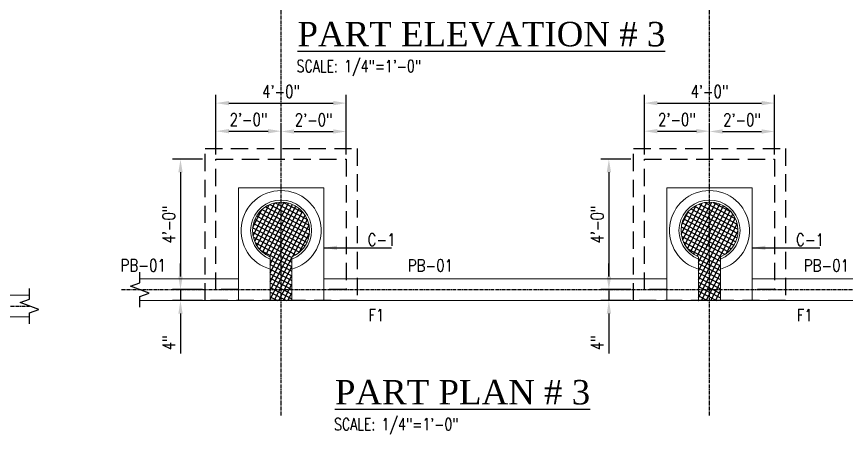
# Model space of a CAD drawing. Header units: inches. Extents: x 295786 to 300745, y 68261 to 70432.
# Drawn here: x 299175.5 to 299481.2, y 68691.6 to 68845.5 of the extents above; entities that cross this region are included whole.
import ezdxf

# ---------------------------------------------------------------- set-up
doc = ezdxf.new("R2010")
doc.units = ezdxf.units.IN
doc.header["$MEASUREMENT"] = 0
doc.linetypes.add('CENTER', pattern=[2, 1.25, -0.25, 0.25, -0.25])
doc.linetypes.add('HIDDEN', pattern=[9.525, 6.35, -3.175])
for name, color, linetype in [('A-TYP-BEAM', 3, 'Continuous'), ('A-TYP-BEAM TEXT', 2, 'Continuous'), ('A-TYP-DIM', 1, 'Continuous'), ('A-TYP-H-TEXT', 2, 'Continuous'), ('arch-elevation-1', 2, 'Continuous'), ('arch-elevation-2', 52, 'Continuous'), ('FOOTING', 4, 'Continuous'), ('GRID', 8, 'Continuous'), ('LAYER5', 5, 'Continuous')]:
    doc.layers.add(name, color=color, linetype=linetype)
doc.styles.add('HADINGS', font='times.ttf')
doc.styles.add('rizwan', font='romans.shx', dxfattribs={"width": 0.75})
doc.styles.add('STYLE4', font='romans.shx')
doc.dimstyles.new('STYLE-64', dxfattribs={"dimscale": 64, "dimtxt": 0.09375, "dimasz": 0.09375, "dimexe": 0.0625, "dimexo": 0.0625, "dimgap": 0.03125, "dimtad": 1, "dimzin": 3, "dimdsep": 46, "dimlunit": 4, "dimtxsty": 'rizwan', "dimcen": 0.125, "dimdle": 4, "dimclrd": 1, "dimclre": 1, "dimclrt": 2, "dimadec": 0, "dimazin": 0, "dimtfac": 0.5, "dimtix": 1, "dimtmove": 2, "dimatfit": 3, "dimfxl": 0, "dimfrac": 1, "dimtolj": 1, "dimtzin": 3, "dimarcsym": 0})

# ---------------------------------------------------------------- blocks, each defined once
blk = doc.blocks.new('cc')
at = {"layer": 'arch-elevation-1'}
h = blk.add_hatch(dxfattribs=at)
h.set_pattern_fill('ANSI37', color=1, scale=12, angle=107.363, style=0)
h.set_pattern_definition([(152.363, (17.654, 4.2692), (-0.695803, -1.328856), []), (242.363, (17.654, 4.2692), (1.328856, -0.695803), [])])
edge = h.paths.add_edge_path()
edge.add_arc((0, 25.75), 10.5, 292.3927, 607.6073)
edge.add_line((-4, 16.04), (-4, 0))
edge.add_line((-4, 0), (4, 0))
edge.add_line((4, 0), (4, 16.04))
at = {"layer": 'arch-elevation-1', "lineweight": 0}
for points in [[(-15.75, 0), (-15.75, 41.5), (15.75, 41.5), (15.75, 0)], [(-4, 0), (-15.75, 0)], [(15.75, 0), (4, 0)]]:
    blk.add_lwpolyline(points, dxfattribs=at)
for radius, start, end in [(14.75, 285.7349, 254.2651), (11.25, 290.8275, 249.1725)]:
    blk.add_arc((0, 25.75), radius, start, end, dxfattribs=at)
at = {"layer": 'LAYER5', "lineweight": 0}
blk.add_lwpolyline([(4, 16.04), (4, 0), (-4, 0), (-4, 16.04)], dxfattribs=at)
blk.add_arc((0, 25.75), 10.5, 292.3927, 247.6073, dxfattribs=at)
blk = doc.blocks.new('*D111')
at = {"layer": 'A-TYP-DIM', "color": 1, "lineweight": -2, "ltscale": 1.5, "transparency": 16777216}
for p, q in [((299248.93, 68794.68), (299248.93, 68806.29)), ((299272.93, 68792.93), (299272.93, 68806.29)), ((299253.73, 68803.29), (299268.13, 68803.29))]:
    blk.add_line(p, q, dxfattribs=at)
at = {"layer": 'A-TYP-DIM', "color": 1, "ltscale": 1.5, "transparency": 16777216}
for points in [[(299253.73, 68804.09), (299253.73, 68802.49), (299248.93, 68803.29)], [(299268.13, 68804.09), (299268.13, 68802.49), (299272.93, 68803.29)]]:
    blk.add_solid(points, dxfattribs=at)
at = {"layer": 'Defpoints', "color": 0, "ltscale": 1.5, "transparency": 16777216}
for p in [(299272.93, 68803.29), (299248.93, 68791.68), (299272.93, 68789.93)]:
    blk.add_point(p, dxfattribs=at)
at = {"layer": 'A-TYP-DIM', "color": 2, "ltscale": 1.5, "transparency": 16777216, "insert": (299260.93, 68807.58), "char_height": 4.688, "attachment_point": 5, "style": 'rizwan'}
blk.add_mtext('\\A1;2\'-0"', dxfattribs=at)
blk = doc.blocks.new('*D112')
at = {"layer": 'A-TYP-DIM', "color": 1, "lineweight": -2, "ltscale": 1.5, "transparency": 16777216}
for p, q in [((299272.93, 68792.93), (299272.93, 68806.18)), ((299296.93, 68794.68), (299296.93, 68806.18)), ((299277.73, 68803.18), (299292.13, 68803.18))]:
    blk.add_line(p, q, dxfattribs=at)
at = {"layer": 'A-TYP-DIM', "color": 1, "ltscale": 1.5, "transparency": 16777216}
for points in [[(299277.73, 68803.98), (299277.73, 68802.38), (299272.93, 68803.18)], [(299292.13, 68803.98), (299292.13, 68802.38), (299296.93, 68803.18)]]:
    blk.add_solid(points, dxfattribs=at)
at = {"layer": 'Defpoints', "color": 0, "ltscale": 1.5, "transparency": 16777216}
for p in [(299296.93, 68803.18), (299272.93, 68789.93), (299296.93, 68791.68)]:
    blk.add_point(p, dxfattribs=at)
at = {"layer": 'A-TYP-DIM', "color": 2, "ltscale": 1.5, "transparency": 16777216, "insert": (299284.93, 68807.47), "char_height": 4.688, "attachment_point": 5, "style": 'rizwan'}
blk.add_mtext('\\A1;2\'-0"', dxfattribs=at)
blk = doc.blocks.new('*D113')
at = {"layer": 'A-TYP-DIM', "color": 1, "lineweight": -2, "ltscale": 1.5, "transparency": 16777216}
for p, q in [((299248.93, 68794.68), (299248.93, 68816.63)), ((299296.93, 68794.68), (299296.93, 68816.63)), ((299253.73, 68813.63), (299292.13, 68813.63))]:
    blk.add_line(p, q, dxfattribs=at)
at = {"layer": 'A-TYP-DIM', "color": 1, "ltscale": 1.5, "transparency": 16777216}
for points in [[(299253.73, 68814.43), (299253.73, 68812.83), (299248.93, 68813.63)], [(299292.13, 68814.43), (299292.13, 68812.83), (299296.93, 68813.63)]]:
    blk.add_solid(points, dxfattribs=at)
at = {"layer": 'Defpoints', "color": 0, "ltscale": 1.5, "transparency": 16777216}
for p in [(299296.93, 68813.63), (299248.93, 68791.68), (299296.93, 68791.68)]:
    blk.add_point(p, dxfattribs=at)
at = {"layer": 'A-TYP-DIM', "color": 2, "ltscale": 1.5, "transparency": 16777216, "insert": (299272.93, 68817.92), "char_height": 4.688, "attachment_point": 5, "style": 'rizwan'}
blk.add_mtext('\\A1;4\'-0"', dxfattribs=at)
blk = doc.blocks.new('*D114')
at = {"layer": 'A-TYP-DIM', "color": 1, "lineweight": -2, "ltscale": 1.5, "transparency": 16777216}
for p, q in [((299243.93, 68792.94), (299232.86, 68792.94)), ((299235.86, 68788.14), (299235.86, 68749.74)), ((299243.92, 68744.94), (299232.86, 68744.94))]:
    blk.add_line(p, q, dxfattribs=at)
at = {"layer": 'A-TYP-DIM', "color": 1, "ltscale": 1.5, "transparency": 16777216}
for points in [[(299235.06, 68788.14), (299236.66, 68788.14), (299235.86, 68792.94)], [(299235.06, 68749.74), (299236.66, 68749.74), (299235.86, 68744.94)]]:
    blk.add_solid(points, dxfattribs=at)
at = {"layer": 'Defpoints', "color": 0, "ltscale": 1.5, "transparency": 16777216}
for p in [(299246.93, 68792.94), (299235.86, 68744.94), (299246.92, 68744.94)]:
    blk.add_point(p, dxfattribs=at)
at = {"layer": 'A-TYP-DIM', "color": 2, "ltscale": 1.5, "transparency": 16777216, "insert": (299231.57, 68768.94), "char_height": 4.688, "attachment_point": 5, "rotation": 90, "style": 'rizwan'}
blk.add_mtext('\\A1;4\'-0"', dxfattribs=at)
blk = doc.blocks.new('*D115')
at = {"layer": 'A-TYP-DIM', "color": 1, "lineweight": -2, "ltscale": 1.5, "transparency": 16777216}
for p, q in [((299235.86, 68749.74), (299235.86, 68754.54)), ((299243.93, 68744.94), (299232.86, 68744.94)), ((299235.86, 68744.94), (299235.86, 68740.93)), ((299243.93, 68740.93), (299232.86, 68740.93)), ((299235.86, 68736.13), (299235.86, 68721.45))]:
    blk.add_line(p, q, dxfattribs=at)
at = {"layer": 'A-TYP-DIM', "color": 1, "ltscale": 1.5, "transparency": 16777216}
for points in [[(299235.06, 68749.74), (299236.66, 68749.74), (299235.86, 68744.94)], [(299235.06, 68736.13), (299236.66, 68736.13), (299235.86, 68740.93)]]:
    blk.add_solid(points, dxfattribs=at)
at = {"layer": 'Defpoints', "color": 0, "ltscale": 1.5, "transparency": 16777216}
for p in [(299246.93, 68744.94), (299235.86, 68740.93), (299246.93, 68740.93)]:
    blk.add_point(p, dxfattribs=at)
at = {"layer": 'A-TYP-DIM', "color": 2, "ltscale": 1.5, "transparency": 16777216, "insert": (299231.57, 68725.38), "char_height": 4.688, "attachment_point": 5, "rotation": 90, "style": 'rizwan'}
blk.add_mtext('\\A1;4"', dxfattribs=at)
blk = doc.blocks.new('*D170')
at = {"layer": 'A-TYP-DIM', "color": 1, "lineweight": -2, "ltscale": 1.5, "transparency": 16777216}
for p, q in [((299406.77, 68794.68), (299406.77, 68806.29)), ((299430.77, 68792.93), (299430.77, 68806.29)), ((299411.57, 68803.29), (299425.97, 68803.29))]:
    blk.add_line(p, q, dxfattribs=at)
at = {"layer": 'A-TYP-DIM', "color": 1, "ltscale": 1.5, "transparency": 16777216}
for points in [[(299411.57, 68804.09), (299411.57, 68802.49), (299406.77, 68803.29)], [(299425.97, 68804.09), (299425.97, 68802.49), (299430.77, 68803.29)]]:
    blk.add_solid(points, dxfattribs=at)
at = {"layer": 'Defpoints', "color": 0, "ltscale": 1.5, "transparency": 16777216}
for p in [(299430.77, 68803.29), (299406.77, 68791.68), (299430.77, 68789.93)]:
    blk.add_point(p, dxfattribs=at)
at = {"layer": 'A-TYP-DIM', "color": 2, "ltscale": 1.5, "transparency": 16777216, "insert": (299418.77, 68807.58), "char_height": 4.688, "attachment_point": 5, "style": 'rizwan'}
blk.add_mtext('\\A1;2\'-0"', dxfattribs=at)
blk = doc.blocks.new('*D171')
at = {"layer": 'A-TYP-DIM', "color": 1, "lineweight": -2, "ltscale": 1.5, "transparency": 16777216}
for p, q in [((299430.77, 68792.93), (299430.77, 68806.18)), ((299454.77, 68794.68), (299454.77, 68806.18)), ((299435.57, 68803.18), (299449.97, 68803.18))]:
    blk.add_line(p, q, dxfattribs=at)
at = {"layer": 'A-TYP-DIM', "color": 1, "ltscale": 1.5, "transparency": 16777216}
for points in [[(299435.57, 68803.98), (299435.57, 68802.38), (299430.77, 68803.18)], [(299449.97, 68803.98), (299449.97, 68802.38), (299454.77, 68803.18)]]:
    blk.add_solid(points, dxfattribs=at)
at = {"layer": 'Defpoints', "color": 0, "ltscale": 1.5, "transparency": 16777216}
for p in [(299454.77, 68803.18), (299430.77, 68789.93), (299454.77, 68791.68)]:
    blk.add_point(p, dxfattribs=at)
at = {"layer": 'A-TYP-DIM', "color": 2, "ltscale": 1.5, "transparency": 16777216, "insert": (299442.77, 68807.47), "char_height": 4.688, "attachment_point": 5, "style": 'rizwan'}
blk.add_mtext('\\A1;2\'-0"', dxfattribs=at)
blk = doc.blocks.new('*D172')
at = {"layer": 'A-TYP-DIM', "color": 1, "lineweight": -2, "ltscale": 1.5, "transparency": 16777216}
for p, q in [((299406.77, 68794.68), (299406.77, 68816.63)), ((299454.77, 68794.68), (299454.77, 68816.63)), ((299411.57, 68813.63), (299449.97, 68813.63))]:
    blk.add_line(p, q, dxfattribs=at)
at = {"layer": 'A-TYP-DIM', "color": 1, "ltscale": 1.5, "transparency": 16777216}
for points in [[(299411.57, 68814.43), (299411.57, 68812.83), (299406.77, 68813.63)], [(299449.97, 68814.43), (299449.97, 68812.83), (299454.77, 68813.63)]]:
    blk.add_solid(points, dxfattribs=at)
at = {"layer": 'Defpoints', "color": 0, "ltscale": 1.5, "transparency": 16777216}
for p in [(299454.77, 68813.63), (299406.77, 68791.68), (299454.77, 68791.68)]:
    blk.add_point(p, dxfattribs=at)
at = {"layer": 'A-TYP-DIM', "color": 2, "ltscale": 1.5, "transparency": 16777216, "insert": (299430.77, 68817.92), "char_height": 4.688, "attachment_point": 5, "style": 'rizwan'}
blk.add_mtext('\\A1;4\'-0"', dxfattribs=at)
blk = doc.blocks.new('*D173')
at = {"layer": 'A-TYP-DIM', "color": 1, "lineweight": -2, "ltscale": 1.5, "transparency": 16777216}
for p, q in [((299401.77, 68792.94), (299390.7, 68792.94)), ((299393.7, 68788.14), (299393.7, 68749.74)), ((299401.76, 68744.94), (299390.7, 68744.94))]:
    blk.add_line(p, q, dxfattribs=at)
at = {"layer": 'A-TYP-DIM', "color": 1, "ltscale": 1.5, "transparency": 16777216}
for points in [[(299392.9, 68788.14), (299394.5, 68788.14), (299393.7, 68792.94)], [(299392.9, 68749.74), (299394.5, 68749.74), (299393.7, 68744.94)]]:
    blk.add_solid(points, dxfattribs=at)
at = {"layer": 'Defpoints', "color": 0, "ltscale": 1.5, "transparency": 16777216}
for p in [(299404.77, 68792.94), (299393.7, 68744.94), (299404.76, 68744.94)]:
    blk.add_point(p, dxfattribs=at)
at = {"layer": 'A-TYP-DIM', "color": 2, "ltscale": 1.5, "transparency": 16777216, "insert": (299389.41, 68768.94), "char_height": 4.688, "attachment_point": 5, "rotation": 90, "style": 'rizwan'}
blk.add_mtext('\\A1;4\'-0"', dxfattribs=at)
blk = doc.blocks.new('*D174')
at = {"layer": 'A-TYP-DIM', "color": 1, "lineweight": -2, "ltscale": 1.5, "transparency": 16777216}
for p, q in [((299393.7, 68749.74), (299393.7, 68754.54)), ((299401.77, 68744.94), (299390.7, 68744.94)), ((299393.7, 68744.94), (299393.7, 68740.93)), ((299401.77, 68740.93), (299390.7, 68740.93)), ((299393.7, 68736.13), (299393.7, 68721.45))]:
    blk.add_line(p, q, dxfattribs=at)
at = {"layer": 'A-TYP-DIM', "color": 1, "ltscale": 1.5, "transparency": 16777216}
for points in [[(299392.9, 68749.74), (299394.5, 68749.74), (299393.7, 68744.94)], [(299392.9, 68736.13), (299394.5, 68736.13), (299393.7, 68740.93)]]:
    blk.add_solid(points, dxfattribs=at)
at = {"layer": 'Defpoints', "color": 0, "ltscale": 1.5, "transparency": 16777216}
for p in [(299404.77, 68744.94), (299393.7, 68740.93), (299404.77, 68740.93)]:
    blk.add_point(p, dxfattribs=at)
at = {"layer": 'A-TYP-DIM', "color": 2, "ltscale": 1.5, "transparency": 16777216, "insert": (299389.41, 68725.38), "char_height": 4.688, "attachment_point": 5, "rotation": 90, "style": 'rizwan'}
blk.add_mtext('\\A1;4"', dxfattribs=at)

msp = doc.modelspace()

# ---------------------------------------------------------------- linework, layer by layer
at = {"layer": 'A-TYP-BEAM', "color": 1, "linetype": 'Continuous'}
for points in [[(299220.86571046, 68738.42503985), (299220.86571046, 68742.42503985), (299224.30005723, 68743.67503985), (299217.43136369, 68746.17503985), (299220.86571046, 68747.42503985), (299220.86571046, 68751.42503985)], [(299180.20542653, 68732.39453779), (299180.20542653, 68736.39453779), (299183.63977331, 68737.64453779), (299176.77107976, 68740.14453779), (299180.20542653, 68741.39453779), (299180.20542653, 68745.39453779)]]:
    msp.add_lwpolyline(points, dxfattribs=at)
at = {"layer": 'arch-elevation-2', "lineweight": 0}
for p, q in [((299220.86571046, 68748.92503985), (299257.17806612, 68748.92503985)), ((299288.67806612, 68748.92503985), (299415.0220717, 68748.92503985)), ((299572.89402057, 68748.92503984), (299446.5220717, 68748.92503985)), ((299257.17806612, 68740.92503985), (299220.86571046, 68740.92503985)), ((299415.0220717, 68740.92503985), (299288.67806612, 68740.92503985)), ((299446.5220717, 68740.92503985), (299542.42806612, 68740.92503985))]:
    msp.add_line(p, q, dxfattribs=at)
for points in [[(299180.20542653, 68742.89453779), (299143.89307088, 68742.89453779), (299143.89307088, 68754.64453779), (299112.39307088, 68754.64453779), (299112.39307088, 68742.89453779), (298963.89307088, 68742.89453779), (298963.89307088, 68754.64453779), (298932.39307088, 68754.64453779), (298932.39307088, 68742.89453779)], [(298932.39307088, 68734.89453779), (298932.39307088, 68723.14453779), (298963.89307088, 68723.14453779), (298963.89307088, 68734.89453779), (299112.39307088, 68734.89453779), (299112.39307088, 68723.14453779), (299143.89307088, 68723.14453779), (299143.89307088, 68734.89453779), (299180.20542653, 68734.89453779)]]:
    msp.add_lwpolyline(points, dxfattribs=at)
at = {"layer": 'FOOTING', "color": 1, "linetype": 'HIDDEN'}
for points in [[(299244.92806615, 68796.92503984), (299300.92806614, 68796.92503984), (299300.92806614, 68740.92503985), (299244.92806615, 68740.92503985)], [(299402.77207173, 68796.92503974), (299458.77207172, 68796.92503974), (299458.77207172, 68740.92503975), (299402.77207173, 68740.92503975)]]:
    msp.add_lwpolyline(points, close=True, dxfattribs=at)
for points in [[(299257.17806612, 68744.92503985), (299248.92806615, 68744.92503985), (299248.92806615, 68792.92503984), (299296.92806614, 68792.92503984), (299296.92806614, 68744.92503985), (299288.67806612, 68744.92503985)], [(299415.0220717, 68744.92503975), (299406.77207173, 68744.92503975), (299406.77207173, 68792.92503974), (299454.77207172, 68792.92503974), (299454.77207172, 68744.92503975), (299446.5220717, 68744.92503975)]]:
    msp.add_lwpolyline(points, dxfattribs=at)
at = {"layer": 'GRID', "linetype": 'CENTER'}
for p, q in [((299272.92806611, 68698.54831908), (299272.92806612, 69087.11952562)), ((299430.77207169, 68698.54831908), (299430.7720717, 69087.11952562)), ((299430.77207169, 68698.54831908), (299430.7720717, 69087.11952562)), ((299430.77207171, 68698.54831908), (299430.7720717, 69087.11952562)), ((299214.11617559, 68744.92503985), (299640.70637622, 68744.92503985)), ((298709.33118035, 68738.89453779), (299180.20542653, 68738.89453779))]:
    msp.add_line(p, q, dxfattribs=at)

# ---------------------------------------------------------------- block references
at = {"layer": 'FOOTING'}
for p in [(299272.92806615, 68740.92503989), (299430.77207173, 68740.92503989)]:
    msp.add_blockref('cc', p, dxfattribs=at)

# ---------------------------------------------------------------- texts
at = {"layer": 'A-TYP-BEAM TEXT', "style": 'STYLE4', "width": 0.8}
for s, p in [('C-1', (299304.79695987, 68761.07291155)), ('C-1', (299462.64096545, 68761.07291145)), ('PB-01', (299213.79921873, 68751.64987781)), ('PB-01', (299319.61050173, 68751.58199948)), ('PB-01', (299465.52107408, 68751.58199948)), ('F1', (299305.08493951, 68733.27616628)), ('F1', (299462.92894509, 68733.27616618))]:
    msp.add_text(s, height=4.5, dxfattribs=at).set_placement(p)
at = {"layer": 'A-TYP-H-TEXT', "color": 5, "style": 'HADINGS'}
for s, p in [('%%UPART ELEVATION # 3', (299278.94874473, 68834.54357222)), ('%%UPART PLAN # 3', (299292.75604723, 68702.6660724))]:
    msp.add_text(s, height=9, dxfattribs=at).set_placement(p)
at = {"layer": 'A-TYP-H-TEXT', "style": 'rizwan', "width": 0.75}
for p in [(299278.65362079, 68824.99557759), (299292.46092329, 68693.11807777)]:
    msp.add_text('SCALE: 1/4"=1\'-0"', height=4.5, dxfattribs=at).set_placement(p)

# ---------------------------------------------------------------- dimensions: what is measured, and where the dimension line sits
at = {"layer": 'A-TYP-DIM', "ltscale": 1.5}
for base, p1, p2, picture, middle in [((299296.92806614, 68813.62630166), (299248.92806615, 68791.67503989), (299296.92806614, 68791.67503989), '*D113', (299272.92806615, 68817.91648023)), ((299454.77207172, 68813.62630156), (299406.77207173, 68791.67503979), (299454.77207172, 68791.67503979), '*D172', (299430.77207173, 68817.91648013)), ((299272.92806615, 68803.28699425), (299248.92806615, 68791.67503989), (299272.92806615, 68789.92716496), '*D111', (299260.92806615, 68807.57717283)), ((299296.92806614, 68803.18191863), (299272.92806615, 68789.92716496), (299296.92806614, 68791.67503989), '*D112', (299284.92806615, 68807.4720972)), ((299430.77207173, 68803.28699415), (299406.77207173, 68791.67503979), (299430.77207173, 68789.92716486), '*D170', (299418.77207173, 68807.57717273)), ((299454.77207172, 68803.18191853), (299430.77207173, 68789.92716486), (299454.77207172, 68791.67503979), '*D171', (299442.77207172, 68807.4720971))]:
    dim = msp.add_linear_dim(base=base, p1=p1, p2=p2, dimstyle='STYLE-64', override={"dimscale": 48, "dimtxt": 0.097656, "dimasz": 0.1, "dimtmove": 0, "dimatfit": 2}, dxfattribs=at)
    dim.commit()
    dim.dimension.update_dxf_attribs({"geometry": picture, "text_midpoint": middle})
for base, p1, p2, picture, middle in [((299235.85730178, 68744.94055376), (299246.92806615, 68792.94052859), (299246.9165729, 68744.94055376), '*D114', (299231.56712321, 68768.94054118)), ((299393.70130736, 68744.94055366), (299404.77207173, 68792.94052849), (299404.76057848, 68744.94055366), '*D173', (299389.41112878, 68768.94054108))]:
    dim = msp.add_linear_dim(base=base, p1=p1, p2=p2, angle=90, dimstyle='STYLE-64', override={"dimscale": 48, "dimtxt": 0.097656, "dimasz": 0.1, "dimtmove": 0, "dimatfit": 2}, dxfattribs=at)
    dim.commit()
    dim.dimension.update_dxf_attribs({"geometry": picture, "text_midpoint": middle})
for base, p1, p2, picture, middle in [((299235.85730178, 68740.93302283), (299246.92806615, 68744.9405286), (299246.92806615, 68740.93302283), '*D115', (299235.85730178, 68725.37989783)), ((299393.70130736, 68740.93302273), (299404.77207173, 68744.9405285), (299404.77207173, 68740.93302273), '*D174', (299393.70130736, 68725.37989773))]:
    dim = msp.add_linear_dim(base=base, p1=p1, p2=p2, angle=90, dimstyle='STYLE-64', override={"dimscale": 48, "dimtxt": 0.097656, "dimasz": 0.1, "dimtmove": 0, "dimatfit": 2}, dxfattribs=at)
    dim.commit()
    dim.dimension.update_dxf_attribs({"geometry": picture, "text_midpoint": middle, "dimtype": 160})

# ---------------------------------------------------------------- leaders
for points in [[(299288.67806612, 68760.32744329), (299313.55509767, 68760.32744329)], [(299446.52207169, 68760.32744319), (299471.39910325, 68760.32744319)]]:
    msp.add_leader(points, dimstyle='STYLE-64', override={"dimscale": 48, "dimtxt": 0.097656, "dimasz": 0.1, "dimtmove": 0, "dimatfit": 2}, dxfattribs=at)

doc.saveas('drawing.dxf')
